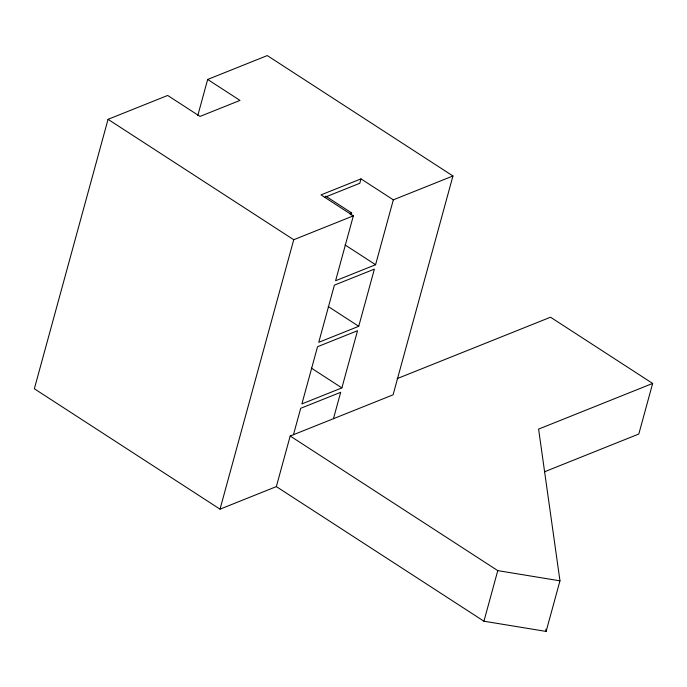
<?xml version="1.0" encoding="UTF-8"?>
<svg xmlns="http://www.w3.org/2000/svg" width="687" height="687" viewBox="0 0 687 687"><rect width="100%" height="100%" fill="white"/><g stroke="black" fill="none" stroke-linecap="round" stroke-linejoin="round"><path stroke-width="1.03" d="M207.663 79.452L239.995 100.414L200.003 116.429L167.671 95.459L108.057 119.332L34.35 388.765L220.02 509.161L276.346 486.602L290.189 436.013L393.084 394.819L452.948 175.975L267.277 55.578L207.663 79.452L197.804 115.493M220.02 509.161L293.727 239.729L353.341 215.855L321.009 194.893L361.001 178.878L393.333 199.84L452.948 175.975M351.117 215.022L351.675 212.97L325.681 196.113M361.001 178.878L359.799 183.274L324.685 197.332M293.469 434.699L300.691 408.31L340.683 392.294L333.461 418.684M353.341 215.855L335.591 280.743L375.583 264.727L393.333 199.84M341.886 387.897L357.532 330.713L317.54 346.72L301.894 403.904L341.886 387.897L311.348 368.095M358.734 326.308L374.381 269.124L334.389 285.139L318.742 342.324L358.734 326.308L328.197 306.505M397.129 378.64L550.527 317.214L652.65 383.44L538.599 429.109L559.965 580.833L546.122 631.422L483.94 621.211L497.774 570.622L290.189 436.013M652.65 383.44L638.807 434.021L544.593 471.754M349.726 213.751L351.675 212.97M497.774 570.622L559.965 580.833M345.046 244.924L375.583 264.727M108.057 119.332L293.727 239.729M276.346 486.602L483.94 621.211M545.83 629.301L546.122 631.422"/></g></svg>
